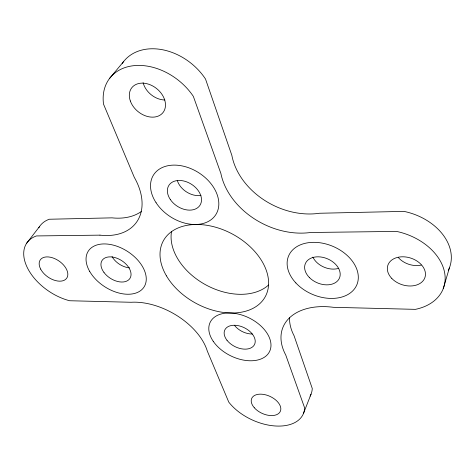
<?xml version="1.0" encoding="UTF-8"?>
<svg xmlns="http://www.w3.org/2000/svg" width="475" height="475" viewBox="0 0 475 475"><rect width="100%" height="100%" fill="white"/><g stroke="black" fill="none" stroke-linecap="round" stroke-linejoin="round"><path stroke-width="0.71" d="M443.228 288.693L449.392 267.942M303.424 413.571L311.03 394.202M26.653 243.23L39.496 226.617M109.695 78.274L123.47 61.75M129.55 267.87A16.322 10.545 32.8 0 1 112.064 256.613M310.086 396.132A43.124 26.624 24.4 0 0 312.271 388.508L294.072 335.748A60.349 40.209 21.2 0 1 289.536 317.799M200.996 195.445A18.145 13.086 32.7 0 1 177.288 180.435M338.734 268.316A18.204 13.057 22.8 0 1 312.894 257.129M164.873 99.987A19.493 14.761 39.5 0 1 143.106 82.686M421.242 265.098A19.107 13.983 17.2 0 1 398.204 257.391M38.807 227.739A44.08 27.562 34.6 0 1 49.281 219.242L112.029 217.853A61.887 42.162 37.1 0 0 141.247 211.559M252.35 334.02A16.293 10.575 26.2 0 1 234.626 325.541M268.589 285A56.953 39.253 28.8 0 1 205.473 284.685A56.953 39.253 28.8 0 1 171.517 231.539M448.252 270.471A52.606 38.469 18.2 0 0 403.946 211.381L319.461 213.257A67.996 52.713 27.3 0 1 231.836 155.313L205.527 79.052A53.61 40.428 38.5 0 0 122.2 63.519M99.958 235.143L36.456 235.938A44.905 27.39 34.3 0 0 27.669 268.351A44.905 27.39 34.3 0 0 69.629 300.74L131.118 302.272A57.279 34.55 29.4 0 1 207.32 351.096L228.772 402.123A43.914 26.434 24.6 0 0 274.687 425.938A43.914 26.434 24.6 0 0 304.641 407.906L285.742 355.009A61.56 40.066 21.5 0 1 333.426 307.313L415.405 309.356A53.77 38.499 18.7 0 0 444.25 270.887A53.77 38.499 18.7 0 0 396.572 231.414L310.525 232.495A69.552 52.82 27.4 0 1 220.875 173.434L193.349 96.383A54.821 40.5 38 0 0 134.698 65.586A54.821 40.5 38 0 0 103.52 104.138L134.265 177.282A63.163 42.049 36.8 0 1 99.958 235.143M254.315 407.764A15.699 9.369 24.4 0 0 279.739 412.353A15.699 9.369 24.4 0 0 264.035 394.488A15.699 9.369 24.4 0 0 254.315 407.764M130.346 101.003A19.938 14.79 38.9 0 0 161.132 114.433A19.938 14.79 38.9 0 0 150.735 85.007A19.938 14.79 38.9 0 0 130.346 101.003M103.989 272.466A16.572 10.498 32.7 0 0 129.865 278.522A16.572 10.498 32.7 0 0 114.125 257.367A16.572 10.498 32.7 0 0 103.989 272.466M156.091 202.742A36.925 26.167 32.6 0 0 215.163 215.608A36.925 26.167 32.6 0 0 182.774 166.054A36.925 26.167 32.6 0 0 156.091 202.742M309.433 277.572A18.519 13.045 23 0 0 339.441 278.107A18.519 13.045 23 0 0 318.357 256.815A18.519 13.045 23 0 0 309.433 277.572M170.287 199.458A18.46 13.074 32.6 0 0 199.785 205.55A18.46 13.074 32.6 0 0 183.255 180.88A18.46 13.074 32.6 0 0 170.287 199.458M227.008 340.296A16.542 10.527 26.3 0 0 253.822 345.646A16.542 10.527 26.3 0 0 238.224 325.66A16.542 10.527 26.3 0 0 227.008 340.296M213.222 341.276A33.096 21.066 26.3 0 0 267.098 355.009A33.096 21.066 26.3 0 0 239.37 314.325A33.096 21.066 26.3 0 0 213.222 341.276M89.704 271.439A33.155 21.013 32.7 0 0 141.853 289.613A33.155 21.013 32.7 0 0 116.88 246.21A33.155 21.013 32.7 0 0 89.704 271.439M295.854 282.934A37.05 26.101 23 0 0 356.375 285.831A37.05 26.101 23 0 0 315.928 242.381A37.05 26.101 23 0 0 295.854 282.934M40.654 269.099A16.079 9.726 34.6 0 0 65.443 279.52A16.079 9.726 34.6 0 0 54.387 258.483A16.079 9.726 34.6 0 0 40.654 269.099M391.798 278.451A19.528 14.001 17.8 0 0 424.335 278.932A19.528 14.001 17.8 0 0 403.061 256.791A19.528 14.001 17.8 0 0 391.798 278.451M166.44 275.856A58.11 39.128 28.8 0 0 260.442 303.026A58.11 39.128 28.8 0 0 216.054 227.347A58.11 39.128 28.8 0 0 166.44 275.856"/></g></svg>
